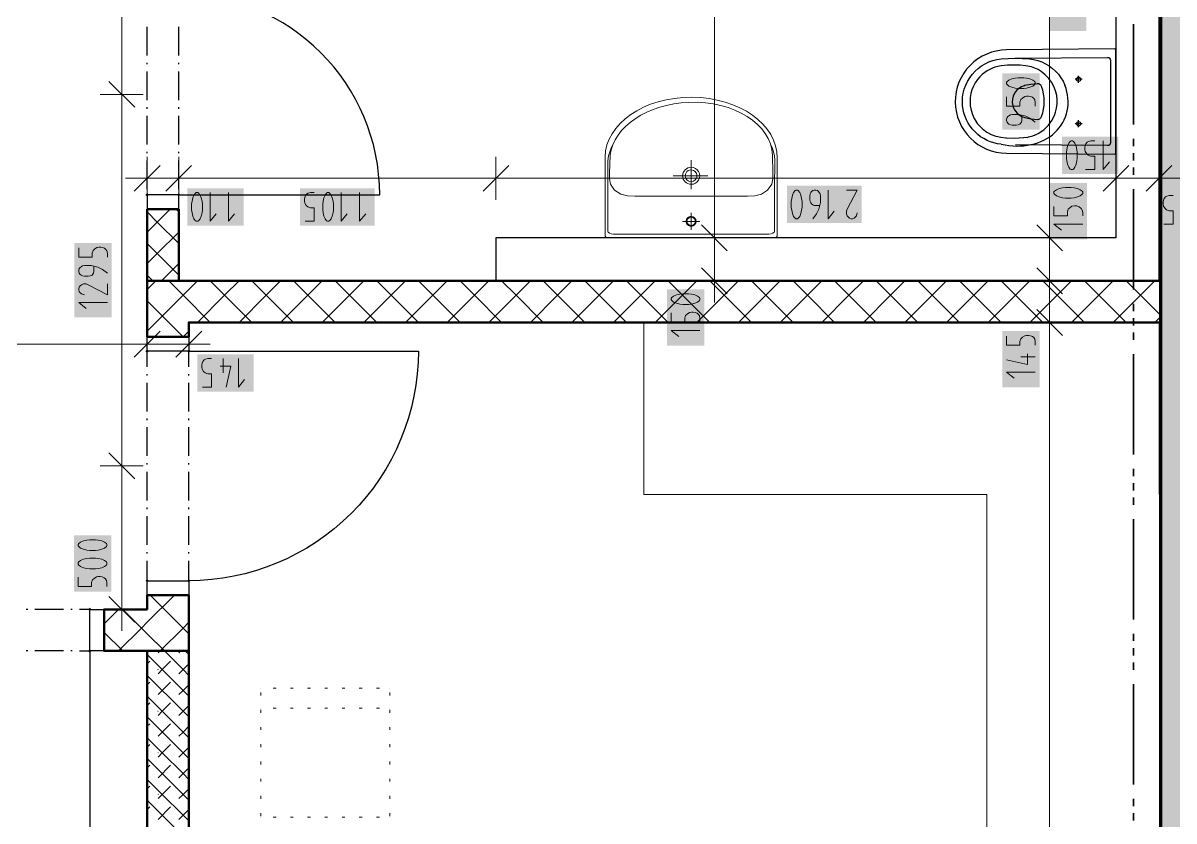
# Model space of a CAD drawing. Header units: millimetres. Extents: x 0 to 594, y 0 to 420.
# Drawn here: x 313.22 to 349.95, y 183.9 to 209.37 of the extents above; entities that cross this region are included whole.
import ezdxf

# ---------------------------------------------------------------- set-up
doc = ezdxf.new("R2010")
doc.units = ezdxf.units.MM
doc.header["$LTSCALE"] = 8
for name, color, linetype in [('PDF_Dvere', 7, 'Continuous'), ('PDF_Instalacni prizdivka do 1m', 7, 'Continuous'), ('PDF_Koty delkove', 7, 'Continuous'), ('PDF_Kuchyne', 7, 'Continuous'), ('PDF_Nabytek', 7, 'Continuous'), ('PDF_Pozarni useky', 7, 'Continuous'), ('PDF_Pricky zdene', 7, 'Continuous'), ('PDF_Sanita', 7, 'Continuous'), ('PDF_Steny obvodove nosne', 7, 'Continuous')]:
    doc.layers.add(name, color=color, linetype=linetype)

msp = doc.modelspace()

# ---------------------------------------------------------------- linework, layer by layer
at = {"layer": 'PDF_Dvere', "lineweight": 25}
for points in [[(318.192, 203.891), (324.603, 203.891, 0.414213), (318.192, 210.302), (318.192, 209.75)], [(318.512, 198.393), (318.512, 198.899), (325.839, 198.899, -0.414214), (318.512, 191.572), (318.512, 192.211)], [(315.021, 189.328), (315.353, 189.328), (315.353, 182.001, -0.414213), (308.026, 189.328), (308.839, 189.328)]]:
    msp.add_lwpolyline(points, format="xyb", dxfattribs=at)
for points in [[(317.184, 208.331), (317.184, 209.246)], [(318.192, 208.331), (318.192, 209.246)], [(317.184, 208.056), (317.184, 208.102)], [(318.192, 208.056), (318.192, 208.102)], [(317.184, 206.911), (317.184, 207.827)], [(318.192, 206.911), (318.192, 207.827)], [(317.184, 206.636), (317.184, 206.682)], [(317.184, 205.491), (317.184, 206.407)], [(318.192, 206.636), (318.192, 206.682)], [(318.192, 205.491), (318.192, 206.407)], [(317.184, 205.217), (317.184, 205.262)], [(317.184, 204.072), (317.184, 204.988)], [(318.192, 205.217), (318.192, 205.262)], [(318.192, 204.072), (318.192, 204.988)], [(317.184, 198.393), (317.184, 198.899)], [(317.184, 198.119), (317.184, 198.164)], [(318.512, 198.119), (318.512, 198.164)], [(317.184, 196.974), (317.184, 197.89)], [(318.512, 196.974), (318.512, 197.89)], [(317.184, 196.699), (317.184, 196.745)], [(317.184, 195.554), (317.184, 196.47)], [(318.512, 196.699), (318.512, 196.745)], [(318.512, 195.554), (318.512, 196.47)], [(317.184, 195.279), (317.184, 195.325)], [(317.184, 194.134), (317.184, 195.05)], [(318.512, 195.279), (318.512, 195.325)], [(318.512, 194.134), (318.512, 195.05)], [(317.184, 193.86), (317.184, 193.906)], [(318.512, 193.86), (318.512, 193.906)], [(317.184, 192.715), (317.184, 193.631)], [(318.512, 192.715), (318.512, 193.631)], [(317.184, 192.44), (317.184, 192.486)], [(318.512, 192.44), (318.512, 192.486)], [(317.184, 191.572), (317.184, 192.211)], [(313.372, 190.656), (313.327, 190.656)], [(314.517, 190.656), (313.601, 190.656)], [(314.792, 190.656), (314.746, 190.656)], [(315.353, 190.656), (315.021, 190.656)], [(313.372, 189.328), (313.327, 189.328)], [(314.517, 189.328), (313.601, 189.328)], [(314.792, 189.328), (314.746, 189.328)]]:
    msp.add_lwpolyline(points, dxfattribs=at)
for points in [[(317.184, 203.891), (317.184, 203.433), (318.192, 203.433), (318.192, 203.891)], [(317.184, 198.899), (317.184, 199.357), (318.512, 199.357), (318.512, 198.899)], [(317.184, 191.114), (317.184, 191.572), (318.512, 191.572), (318.512, 191.114)], [(315.353, 190.656), (315.811, 190.656), (315.811, 189.328), (315.353, 189.328)]]:
    msp.add_lwpolyline(points, close=True, dxfattribs=at)
at = {"layer": 'PDF_Dvere', "lineweight": 25, "transparency": 33554559}
for points in [[(317.184, 203.834), (317.127, 203.891), (317.241, 203.891), (317.184, 203.948)], [(318.192, 203.834), (318.134, 203.891), (318.249, 203.891), (318.192, 203.948)], [(317.184, 198.842), (317.127, 198.899), (317.241, 198.899), (317.184, 198.956)], [(318.512, 198.842), (318.455, 198.899), (318.569, 198.899), (318.512, 198.956)], [(317.184, 191.515), (317.127, 191.572), (317.241, 191.572), (317.184, 191.629)], [(318.512, 191.515), (318.455, 191.572), (318.569, 191.572), (318.512, 191.629)], [(315.41, 190.656), (315.353, 190.599), (315.353, 190.714), (315.295, 190.656)], [(315.41, 189.328), (315.353, 189.271), (315.353, 189.386), (315.295, 189.328)]]:
    msp.add_solid(points, dxfattribs=at)
at = {"layer": 'PDF_Instalacni prizdivka do 1m', "lineweight": 25}
msp.add_lwpolyline([(328.312, 201.143), (349.469, 201.143), (349.469, 201.143), (349.469, 211.218), (348.095, 211.218), (348.095, 202.517), (328.312, 202.517)], close=True, dxfattribs=at)
at = {"layer": 'PDF_Koty delkove', "lineweight": 18}
for points in [[(345.978, 162.425), (345.978, 199.815), (345.978, 201.143), (345.978, 202.517), (345.978, 211.218), (345.978, 212.637), (345.978, 220.239), (345.978, 222.575), (345.978, 223.262)], [(335.281, 201.143), (335.281, 202.517), (335.281, 220.102), (335.281, 222.575)], [(316.373, 190.656), (316.373, 195.236), (316.373, 207.096), (316.373, 217.812)], [(316.786, 206.684), (315.961, 207.508)], [(317.06, 207.096), (316.373, 207.096), (315.687, 207.096)], [(344.605, 207.015), (344.605, 206.721), (345.031, 206.721), (345.031, 206.844), (345.063, 206.929), (345.108, 206.978), (345.184, 207.026), (345.245, 207.039), (345.306, 207.039), (345.368, 207.026), (345.428, 207.002), (345.474, 206.965), (345.505, 206.917), (345.521, 206.844), (345.521, 206.721)], [(345.521, 206.207), (345.368, 206.33), (345.215, 206.403), (345.001, 206.452), (344.787, 206.452), (344.726, 206.439), (344.681, 206.415), (344.65, 206.391), (344.619, 206.354), (344.605, 206.305), (344.605, 206.257), (344.619, 206.207), (344.65, 206.171), (344.681, 206.146), (344.726, 206.121), (344.787, 206.109), (344.91, 206.109), (344.97, 206.121)], [(344.97, 206.121), (345.031, 206.146), (345.077, 206.207), (345.093, 206.257), (345.093, 206.428)], [(346.515, 205.244), (346.515, 205.061), (346.528, 204.97), (346.552, 204.863), (346.588, 204.772), (346.637, 204.71), (346.662, 204.696), (346.71, 204.696), (346.735, 204.71), (346.784, 204.772), (346.82, 204.863), (346.845, 204.97), (346.858, 205.061), (346.858, 205.244), (346.845, 205.336), (346.82, 205.443), (346.784, 205.535), (346.735, 205.596), (346.71, 205.611), (346.662, 205.611), (346.637, 205.596), (346.588, 205.535)], [(346.588, 205.535), (346.552, 205.443), (346.528, 205.336), (346.515, 205.244)], [(347.126, 204.696), (347.42, 204.696), (347.42, 205.122), (347.297, 205.122), (347.212, 205.154), (347.163, 205.199), (347.115, 205.275), (347.102, 205.336), (347.102, 205.397), (347.115, 205.459), (347.139, 205.519), (347.176, 205.565), (347.224, 205.596), (347.297, 205.611), (347.42, 205.611)], [(347.689, 205.611), (347.689, 204.696), (347.884, 204.939)], [(317.184, 205.104), (317.184, 204.417), (317.184, 203.73)], [(318.192, 205.104), (318.192, 204.417), (318.192, 203.73)], [(328.312, 205.104), (328.312, 204.417), (328.312, 203.73)], [(348.095, 205.104), (348.095, 204.417), (348.095, 203.73)], [(349.469, 205.104), (349.469, 204.417), (349.469, 203.73)], [(317.596, 204.829), (316.772, 204.005)], [(318.604, 204.829), (317.78, 204.005)], [(328.724, 204.829), (327.9, 204.005)], [(348.507, 204.829), (347.683, 204.005)], [(349.881, 204.829), (349.057, 204.005)], [(317.184, 204.417), (316.497, 204.417)], [(382.669, 204.417), (375.62, 204.417), (372.549, 204.417), (370.186, 204.417), (352.858, 204.417), (351.347, 204.417), (349.469, 204.417), (348.095, 204.417), (328.312, 204.417), (318.192, 204.417), (317.184, 204.417)], [(319.191, 203.959), (319.191, 203.043), (319.386, 203.287)], [(319.778, 203.959), (319.778, 203.043), (319.973, 203.287)], [(322.2, 203.745), (322.212, 203.806), (322.236, 203.866), (322.273, 203.912), (322.322, 203.943), (322.395, 203.959), (322.518, 203.959)], [(323.374, 203.959), (323.374, 203.043), (323.569, 203.287)], [(323.961, 203.959), (323.961, 203.043), (324.156, 203.287)], [(338.041, 203.294), (338.066, 203.401), (338.078, 203.492), (338.078, 203.675), (338.066, 203.767), (338.041, 203.874), (338.004, 203.965), (337.956, 204.027), (337.931, 204.042), (337.882, 204.042), (337.857, 204.027), (337.809, 203.965), (337.772, 203.874), (337.748, 203.767), (337.735, 203.675)], [(338.64, 203.553), (338.469, 203.553), (338.42, 203.569), (338.383, 203.599), (338.359, 203.63), (338.335, 203.675), (338.323, 203.736), (338.323, 203.858), (338.335, 203.92), (338.359, 203.965), (338.383, 203.996), (338.42, 204.027), (338.469, 204.042), (338.518, 204.042), (338.567, 204.027), (338.604, 203.996), (338.628, 203.965), (338.653, 203.92), (338.665, 203.858), (338.665, 203.645), (338.616, 203.431), (338.543, 203.278), (338.42, 203.126)], [(338.91, 204.042), (338.91, 203.126), (339.105, 203.37)], [(339.497, 204.042), (339.839, 204.042), (339.521, 203.431), (339.497, 203.37), (339.497, 203.278), (339.521, 203.218), (339.558, 203.172), (339.594, 203.141), (339.644, 203.126), (339.692, 203.126), (339.741, 203.141), (339.778, 203.172), (339.815, 203.218), (339.839, 203.309)], [(349.918, 202.95), (349.918, 203.377), (349.796, 203.377), (349.711, 203.408), (349.662, 203.454), (349.613, 203.53), (349.601, 203.591), (349.601, 203.652), (349.613, 203.713), (349.637, 203.774), (349.674, 203.82), (349.723, 203.851), (349.796, 203.866), (349.918, 203.866)], [(322.224, 203.043), (322.518, 203.043), (322.518, 203.47), (322.395, 203.47), (322.31, 203.501), (322.261, 203.547), (322.212, 203.623), (322.2, 203.683), (322.2, 203.745)], [(337.735, 203.675), (337.735, 203.492), (337.748, 203.401), (337.772, 203.294), (337.809, 203.202), (337.857, 203.141), (337.882, 203.126), (337.931, 203.126), (337.956, 203.141), (338.004, 203.202), (338.041, 203.294)], [(335.693, 202.105), (334.868, 202.929)], [(346.391, 202.105), (345.566, 202.929)], [(347.033, 202.951), (346.117, 202.951), (346.361, 202.756)], [(349.625, 202.95), (349.918, 202.95)], [(335.967, 202.517), (335.281, 202.517), (334.594, 202.517)], [(346.665, 202.517), (345.978, 202.517), (345.292, 202.517)], [(315, 202.194), (315, 201.9), (315.426, 201.9), (315.426, 202.023), (315.458, 202.108), (315.503, 202.157), (315.579, 202.206), (315.64, 202.218), (315.701, 202.218), (315.763, 202.206), (315.823, 202.181), (315.869, 202.145), (315.9, 202.096), (315.915, 202.023), (315.915, 201.9)], [(315.915, 201.387), (315.763, 201.509), (315.61, 201.583), (315.396, 201.631), (315.182, 201.631), (315.121, 201.619), (315.076, 201.594), (315.045, 201.57), (315.014, 201.533), (315, 201.484)], [(315, 201.484), (315, 201.436), (315.014, 201.387), (315.045, 201.35), (315.076, 201.326), (315.121, 201.301), (315.182, 201.288), (315.305, 201.288), (315.365, 201.301), (315.426, 201.326), (315.472, 201.387), (315.488, 201.436), (315.488, 201.607)], [(335.693, 200.731), (334.868, 201.555)], [(346.391, 200.731), (345.566, 201.555)], [(315.915, 201.044), (315.915, 200.701), (315.305, 201.02), (315.243, 201.044), (315.152, 201.044), (315.091, 201.02), (315.045, 200.983), (315.014, 200.946), (315, 200.897), (315, 200.849), (315.014, 200.8), (315.045, 200.763), (315.091, 200.726), (315.182, 200.701)], [(335.967, 201.143), (335.281, 201.143), (334.594, 201.143)], [(335.281, 201.143), (335.281, 200.456)], [(346.665, 201.143), (345.978, 201.143), (345.292, 201.143)], [(334.455, 200.731), (334.272, 200.731), (334.182, 200.719), (334.074, 200.695), (333.983, 200.658), (333.921, 200.609), (333.907, 200.584), (333.907, 200.536), (333.921, 200.511), (333.983, 200.463), (334.074, 200.426), (334.182, 200.401), (334.272, 200.388), (334.455, 200.388), (334.547, 200.401), (334.654, 200.426), (334.746, 200.463), (334.807, 200.511), (334.823, 200.536), (334.823, 200.584), (334.807, 200.609)], [(334.807, 200.609), (334.746, 200.658), (334.654, 200.695), (334.547, 200.719), (334.455, 200.731)], [(315.915, 200.457), (315, 200.457), (315.243, 200.262)], [(333.907, 200.12), (333.907, 199.826), (334.334, 199.826), (334.334, 199.949), (334.365, 200.034), (334.41, 200.083), (334.487, 200.132), (334.547, 200.144), (334.608, 200.144), (334.67, 200.132), (334.73, 200.107), (334.776, 200.071), (334.807, 200.022), (334.823, 199.949), (334.823, 199.826)], [(346.391, 199.403), (345.566, 200.227)], [(317.184, 199.808), (317.184, 199.121), (317.184, 198.435)], [(318.512, 199.808), (318.512, 199.121), (318.512, 198.435)], [(346.665, 199.815), (345.978, 199.815), (345.292, 199.815)], [(317.596, 199.534), (316.772, 198.709)], [(318.924, 199.534), (318.1, 198.709)], [(334.823, 199.557), (333.907, 199.557), (334.15, 199.362)], [(318.512, 199.121), (317.435, 199.121), (317.184, 199.121), (314.167, 199.121), (303.996, 199.121), (302.988, 199.121), (293.692, 199.121), (291.769, 199.121), (282.472, 199.121)], [(318.512, 199.121), (319.199, 199.121)], [(344.605, 199.379), (344.605, 199.085), (345.031, 199.085), (345.031, 199.208), (345.063, 199.293), (345.108, 199.342), (345.184, 199.391), (345.245, 199.403), (345.306, 199.403), (345.368, 199.391), (345.428, 199.366), (345.474, 199.33), (345.505, 199.281), (345.521, 199.208), (345.521, 199.085)], [(345.276, 198.816), (345.276, 198.473), (344.605, 198.621)], [(345.521, 198.718), (345.063, 198.718)], [(318.948, 197.748), (319.242, 197.748), (319.242, 198.174), (319.119, 198.174), (319.034, 198.206), (318.985, 198.251), (318.937, 198.327), (318.924, 198.388), (318.924, 198.449), (318.937, 198.511), (318.961, 198.571), (318.998, 198.617), (319.046, 198.648), (319.119, 198.664), (319.242, 198.664)], [(319.511, 198.419), (319.854, 198.419), (319.706, 197.748)], [(319.609, 198.664), (319.609, 198.206)], [(320.098, 198.664), (320.098, 197.748), (320.294, 197.991)], [(345.521, 198.229), (344.605, 198.229), (344.848, 198.034)], [(316.786, 194.824), (315.961, 195.648)], [(317.06, 195.236), (316.373, 195.236), (315.687, 195.236)], [(315.534, 192.292), (315.351, 192.292), (315.26, 192.279), (315.153, 192.255), (315.061, 192.218), (315, 192.17), (314.985, 192.145), (314.985, 192.096), (315, 192.072), (315.061, 192.023), (315.153, 191.986), (315.26, 191.961), (315.351, 191.949), (315.534, 191.949), (315.626, 191.961), (315.733, 191.986), (315.824, 192.023), (315.886, 192.072), (315.901, 192.096), (315.901, 192.145), (315.886, 192.17), (315.824, 192.218), (315.733, 192.255)], [(315.733, 192.255), (315.626, 192.279), (315.534, 192.292)], [(314.985, 191.68), (314.985, 191.387), (315.412, 191.387), (315.412, 191.509), (315.443, 191.595), (315.489, 191.644), (315.565, 191.692), (315.626, 191.705), (315.687, 191.705), (315.748, 191.692), (315.809, 191.668), (315.855, 191.631), (315.886, 191.583), (315.901, 191.509), (315.901, 191.387)], [(316.786, 190.244), (315.961, 191.068)], [(317.06, 190.656), (316.373, 190.656), (315.687, 190.656)], [(316.373, 190.656), (316.373, 189.969)]]:
    msp.add_lwpolyline(points, dxfattribs=at)
for points in [[(345.153, 207.626), (344.97, 207.626), (344.879, 207.613), (344.772, 207.589), (344.681, 207.553), (344.619, 207.504), (344.605, 207.479), (344.605, 207.431), (344.619, 207.406), (344.681, 207.357), (344.772, 207.321), (344.879, 207.296), (344.97, 207.283), (345.153, 207.283), (345.245, 207.296), (345.352, 207.321), (345.444, 207.357), (345.505, 207.406), (345.521, 207.431), (345.521, 207.479), (345.505, 207.504), (345.444, 207.553), (345.352, 207.589), (345.245, 207.613)], [(318.604, 203.592), (318.604, 203.408), (318.616, 203.318), (318.64, 203.211), (318.677, 203.119), (318.725, 203.058), (318.75, 203.043), (318.799, 203.043), (318.824, 203.058), (318.872, 203.119), (318.909, 203.211), (318.934, 203.318), (318.946, 203.408), (318.946, 203.592), (318.934, 203.683), (318.909, 203.79), (318.872, 203.882), (318.824, 203.943), (318.799, 203.959), (318.75, 203.959), (318.725, 203.943), (318.677, 203.882), (318.64, 203.79), (318.616, 203.683)], [(322.787, 203.592), (322.787, 203.408), (322.799, 203.318), (322.824, 203.211), (322.86, 203.119), (322.909, 203.058), (322.934, 203.043), (322.982, 203.043), (323.007, 203.058), (323.055, 203.119), (323.092, 203.211), (323.117, 203.318), (323.13, 203.408), (323.13, 203.592), (323.117, 203.683), (323.092, 203.79), (323.055, 203.882), (323.007, 203.943), (322.982, 203.959), (322.934, 203.959), (322.909, 203.943), (322.86, 203.882), (322.824, 203.79), (322.799, 203.683)], [(346.666, 204.126), (346.483, 204.126), (346.392, 204.113), (346.285, 204.089), (346.193, 204.052), (346.132, 204.004), (346.117, 203.979), (346.117, 203.93), (346.132, 203.905), (346.193, 203.857), (346.285, 203.82), (346.392, 203.795), (346.483, 203.783), (346.666, 203.783), (346.758, 203.795), (346.865, 203.82), (346.956, 203.857), (347.018, 203.905), (347.033, 203.93), (347.033, 203.979), (347.018, 204.004), (346.956, 204.052), (346.865, 204.089), (346.758, 204.113)], [(315.534, 192.879), (315.351, 192.879), (315.26, 192.866), (315.153, 192.842), (315.061, 192.805), (315, 192.757), (314.985, 192.732), (314.985, 192.684), (315, 192.659), (315.061, 192.61), (315.153, 192.574), (315.26, 192.549), (315.351, 192.536), (315.534, 192.536), (315.626, 192.549), (315.733, 192.574), (315.824, 192.61), (315.886, 192.659), (315.901, 192.684), (315.901, 192.732), (315.886, 192.757), (315.824, 192.805), (315.733, 192.842), (315.626, 192.866)]]:
    msp.add_lwpolyline(points, close=True, dxfattribs=at)
msp.add_lwpolyline([(346.117, 203.514), (346.117, 203.221), (346.544, 203.221), (346.544, 203.343), (346.575, 203.428), (346.621, 203.478, -0.75318), (347.033, 203.221)], format="xyb", dxfattribs=at)
at = {"layer": 'PDF_Koty delkove', "color": 7, "lineweight": 18, "true_color": 0xffffff, "transparency": 33554559}
for points in [[(347.153, 209.123), (347.153, 210.915), (345.962, 209.123), (345.962, 210.915)], [(345.658, 205.972), (345.658, 207.763), (344.467, 205.972), (344.467, 207.763)], [(348.169, 205.749), (346.378, 205.749), (348.169, 204.558), (346.378, 204.558)], [(339.977, 204.18), (337.598, 204.18), (339.977, 202.989), (337.598, 202.989)], [(347.171, 202.471), (347.171, 204.263), (345.98, 202.471), (345.98, 204.263)], [(320.258, 204.096), (318.466, 204.096), (320.258, 202.906), (318.466, 202.906)], [(324.441, 204.096), (322.063, 204.096), (324.441, 202.906), (322.063, 202.906)], [(351.255, 204.004), (349.464, 204.004), (351.255, 202.813), (349.464, 202.813)], [(316.053, 199.977), (316.053, 202.355), (314.862, 199.977), (314.862, 202.355)], [(334.96, 199.077), (334.96, 200.868), (333.769, 199.077), (333.769, 200.868)], [(345.658, 197.749), (345.658, 199.54), (344.467, 197.749), (344.467, 199.54)], [(320.578, 198.801), (318.787, 198.801), (320.578, 197.61), (318.787, 197.61)], [(316.039, 191.225), (316.039, 193.016), (314.848, 191.225), (314.848, 193.016)]]:
    msp.add_solid(points, dxfattribs=at)
at = {"layer": 'PDF_Kuchyne', "lineweight": 13}
msp.add_lwpolyline([(349.469, 177.834), (338.478, 177.834), (338.478, 183.329), (343.974, 183.329), (343.974, 194.32), (333.029, 194.32), (333.029, 199.815), (349.469, 199.815), (349.469, 194.32)], dxfattribs=at)
at = {"layer": 'PDF_Nabytek', "lineweight": 13}
for points in [[(320.806, 188.14), (320.806, 188.14)], [(320.806, 188.14), (320.806, 188.14)], [(321.295, 188.14), (321.203, 188.14)], [(321.844, 188.14), (321.753, 188.14)], [(322.394, 188.14), (322.302, 188.14)], [(322.943, 188.14), (322.852, 188.14)], [(323.493, 188.14), (323.401, 188.14)], [(324.042, 188.14), (323.951, 188.14)], [(324.592, 188.14), (324.5, 188.14)], [(324.927, 188.14), (324.927, 188.14)], [(324.927, 188.14), (324.927, 188.14)], [(320.806, 187.907), (320.806, 187.998)], [(324.927, 187.907), (324.927, 187.998)], [(320.806, 187.499), (320.806, 187.499)], [(320.806, 187.357), (320.806, 187.449)], [(321.295, 187.499), (321.203, 187.499)], [(321.844, 187.499), (321.753, 187.499)], [(322.394, 187.499), (322.302, 187.499)], [(322.943, 187.499), (322.852, 187.499)], [(323.493, 187.499), (323.401, 187.499)], [(324.042, 187.499), (323.951, 187.499)], [(324.592, 187.499), (324.5, 187.499)], [(324.927, 187.499), (324.927, 187.499)], [(324.927, 187.357), (324.927, 187.449)], [(320.806, 186.807), (320.806, 186.899)], [(324.927, 186.807), (324.927, 186.899)], [(320.806, 186.258), (320.806, 186.35)], [(324.927, 186.258), (324.927, 186.35)], [(320.806, 185.708), (320.806, 185.8)], [(324.927, 185.708), (324.927, 185.8)], [(320.806, 185.159), (320.806, 185.25)], [(324.927, 185.159), (324.927, 185.25)], [(320.806, 184.609), (320.806, 184.701)], [(324.927, 184.609), (324.927, 184.701)], [(320.806, 184.06), (320.806, 184.151)], [(320.806, 184.019), (320.806, 184.019)], [(320.806, 184.019), (320.806, 184.019)], [(321.295, 184.019), (321.203, 184.019)], [(321.844, 184.019), (321.753, 184.019)], [(322.394, 184.019), (322.302, 184.019)], [(322.943, 184.019), (322.852, 184.019)], [(323.493, 184.019), (323.401, 184.019)], [(324.042, 184.019), (323.951, 184.019)], [(324.592, 184.019), (324.5, 184.019)], [(324.927, 184.06), (324.927, 184.151)], [(324.927, 184.019), (324.927, 184.019)], [(324.927, 184.019), (324.927, 184.019)]]:
    msp.add_lwpolyline(points, dxfattribs=at)
at = {"layer": 'PDF_Pozarni useky', "lineweight": 35}
for points in [[(348.658, 206.133), (348.658, 209.338)], [(348.658, 205.446), (348.658, 205.675)], [(348.658, 204.988), (348.658, 205.217)], [(348.658, 204.53), (348.658, 204.759)], [(348.658, 200.866), (348.658, 204.072)], [(348.658, 200.179), (348.658, 200.408)], [(348.658, 199.721), (348.658, 199.95)], [(348.658, 199.263), (348.658, 199.492)], [(348.658, 195.6), (348.658, 198.805)], [(348.658, 194.913), (348.658, 195.142)], [(348.658, 194.455), (348.658, 194.684)], [(348.658, 193.997), (348.658, 194.226)], [(348.658, 190.334), (348.658, 193.539)], [(348.658, 189.647), (348.658, 189.876)], [(348.658, 189.189), (348.658, 189.418)], [(348.658, 188.731), (348.658, 188.96)], [(348.658, 185.067), (348.658, 188.273)], [(348.658, 184.38), (348.658, 184.609)], [(348.658, 183.922), (348.658, 184.151)]]:
    msp.add_lwpolyline(points, dxfattribs=at)
at = {"layer": 'PDF_Pricky zdene', "lineweight": 9}
for points in [[(317.917, 203.433), (317.505, 203.021), (317.184, 202.7)], [(318.192, 202.334), (317.505, 203.021), (317.184, 203.341)], [(318.192, 203.341), (318.1, 203.433)], [(318.192, 202.7), (317.505, 202.013), (317.184, 201.693)], [(318.192, 201.326), (317.505, 202.013), (317.184, 202.334)], [(318.192, 201.693), (317.642, 201.143)], [(317.367, 201.143), (317.184, 201.326)], [(317.459, 201.143), (317.184, 200.868)], [(318.787, 201.143), (318.329, 200.685), (317.459, 199.815)], [(319.199, 199.815), (318.329, 200.685), (317.871, 201.143)], [(320.115, 201.143), (319.657, 200.685), (318.787, 199.815)], [(320.527, 199.815), (319.657, 200.685), (319.199, 201.143)], [(321.443, 201.143), (320.985, 200.685), (320.115, 199.815)], [(321.855, 199.815), (320.985, 200.685), (320.527, 201.143)], [(322.771, 201.143), (322.313, 200.685), (321.443, 199.815)], [(322.313, 200.685), (321.855, 201.143)], [(324.099, 201.143), (323.641, 200.685), (322.771, 199.815)], [(323.641, 200.685), (323.183, 201.143)], [(325.427, 201.143), (324.969, 200.685), (324.099, 199.815)], [(325.839, 199.815), (324.969, 200.685), (324.511, 201.143)], [(326.755, 201.143), (326.297, 200.685), (325.427, 199.815)], [(327.167, 199.815), (326.297, 200.685), (325.839, 201.143)], [(328.083, 201.143), (327.625, 200.685), (326.755, 199.815)], [(328.495, 199.815), (327.625, 200.685), (327.167, 201.143)], [(329.411, 201.143), (328.953, 200.685), (328.083, 199.815)], [(329.823, 199.815), (328.953, 200.685), (328.495, 201.143)], [(330.739, 201.143), (330.281, 200.685), (329.411, 199.815)], [(331.151, 199.815), (330.281, 200.685), (329.823, 201.143)], [(332.067, 201.143), (331.609, 200.685), (330.739, 199.815)], [(332.479, 199.815), (331.609, 200.685), (331.151, 201.143)], [(333.395, 201.143), (332.937, 200.685), (332.067, 199.815)], [(333.807, 199.815), (332.937, 200.685), (332.479, 201.143)], [(334.723, 201.143), (334.265, 200.685), (333.395, 199.815)], [(335.135, 199.815), (334.265, 200.685), (333.807, 201.143)], [(336.051, 201.143), (335.593, 200.685), (334.723, 199.815)], [(336.463, 199.815), (335.593, 200.685), (335.135, 201.143)], [(337.379, 201.143), (336.921, 200.685), (336.051, 199.815)], [(337.791, 199.815), (336.921, 200.685), (336.463, 201.143)], [(338.707, 201.143), (338.249, 200.685), (337.379, 199.815)], [(339.119, 199.815), (338.249, 200.685), (337.791, 201.143)], [(340.035, 201.143), (339.577, 200.685), (338.707, 199.815)], [(340.448, 199.815), (339.577, 200.685), (339.119, 201.143)], [(341.363, 201.143), (340.905, 200.685), (340.035, 199.815)], [(341.776, 199.815), (340.905, 200.685), (340.448, 201.143)], [(342.691, 201.143), (342.233, 200.685), (341.363, 199.815)], [(343.104, 199.815), (342.233, 200.685), (341.776, 201.143)], [(344.019, 201.143), (343.561, 200.685), (342.691, 199.815)], [(344.432, 199.815), (343.561, 200.685), (343.104, 201.143)], [(345.347, 201.143), (344.89, 200.685), (344.019, 199.815)], [(345.76, 199.815), (344.89, 200.685), (344.432, 201.143)], [(346.675, 201.143), (346.218, 200.685), (345.347, 199.815)], [(347.088, 199.815), (346.218, 200.685), (345.76, 201.143)], [(348.004, 201.143), (347.546, 200.685), (346.675, 199.815)], [(348.416, 199.815), (347.546, 200.685), (347.088, 201.143)], [(349.332, 201.143), (348.874, 200.685), (348.004, 199.815)], [(349.515, 200.044), (348.874, 200.685), (348.416, 201.143)], [(323.183, 199.815), (322.313, 200.685)], [(324.511, 199.815), (323.641, 200.685)], [(317.871, 199.815), (317.184, 200.502)], [(317.459, 199.815), (317.184, 199.54)], [(318.512, 199.54), (318.329, 199.357), (317.871, 199.815)], [(349.515, 199.998), (349.332, 199.815)], [(318.054, 191.114), (317.184, 190.244)], [(318.512, 190.244), (318.329, 190.061), (317.276, 191.114)], [(316.268, 190.656), (315.811, 190.199)], [(317.184, 189.878), (317.001, 190.061), (316.406, 190.656)], [(317.184, 190.244), (317.001, 190.061), (316.268, 189.328)], [(316.406, 189.328), (315.811, 189.923)], [(317.734, 189.328), (317.184, 189.878)], [(318.329, 190.061), (317.596, 189.328)], [(318.512, 189.878), (318.329, 190.061)], [(318.512, 188.252), (318.329, 188.069), (317.665, 188.733), (317.184, 189.214)], [(317.532, 189.264), (317.596, 189.328)], [(318.512, 188.55), (318.329, 188.733), (317.734, 189.328)], [(318.196, 189.264), (318.26, 189.328)], [(318.512, 189.214), (318.398, 189.328)], [(317.184, 188.916), (317.267, 188.999)], [(317.665, 188.733), (317.931, 188.999)], [(318.329, 188.733), (318.512, 188.916)], [(318.512, 187.222), (318.329, 187.405), (317.184, 188.55)], [(317.532, 188.6), (317.665, 188.733)], [(318.196, 188.6), (318.329, 188.733)], [(317.184, 188.252), (317.267, 188.335)], [(317.532, 187.936), (317.931, 188.335)], [(318.512, 187.886), (318.329, 188.069), (318.196, 187.936)], [(318.512, 186.558), (318.329, 186.741), (317.665, 187.405), (317.184, 187.886)], [(317.184, 187.588), (317.267, 187.671)], [(317.665, 187.405), (317.931, 187.671)], [(317.532, 187.272), (317.665, 187.405)], [(318.196, 187.272), (318.329, 187.405)], [(318.329, 187.405), (318.512, 187.588)], [(318.512, 185.894), (318.329, 186.077), (317.184, 187.222)], [(317.184, 186.924), (317.267, 187.007)], [(317.532, 186.608), (317.931, 187.007)], [(318.196, 186.608), (318.329, 186.741), (318.512, 186.924)], [(318.512, 185.23), (318.329, 185.413), (317.665, 186.077), (317.184, 186.558)], [(317.184, 186.26), (317.267, 186.343)], [(317.665, 186.077), (317.931, 186.343)], [(318.329, 186.077), (318.512, 186.26)], [(318.512, 184.566), (318.329, 184.749), (317.184, 185.894)], [(317.532, 185.944), (317.665, 186.077)], [(318.196, 185.944), (318.329, 186.077)], [(317.184, 185.596), (317.267, 185.679)], [(317.532, 185.28), (317.931, 185.679)], [(318.196, 185.28), (318.329, 185.413), (318.512, 185.596)], [(318.512, 183.902), (318.329, 184.085), (317.665, 184.749), (317.184, 185.23)], [(317.184, 184.932), (317.267, 185.015)], [(317.532, 184.616), (317.665, 184.749)], [(317.665, 184.749), (317.931, 185.015)], [(318.196, 184.616), (318.329, 184.749)], [(318.329, 184.749), (318.512, 184.932)], [(318.512, 183.238), (318.329, 183.421), (317.184, 184.566)], [(317.184, 184.268), (317.267, 184.35)], [(317.532, 183.952), (317.931, 184.35)], [(318.196, 183.952), (318.329, 184.085), (318.512, 184.268)]]:
    msp.add_lwpolyline(points, dxfattribs=at)
at = {"layer": 'PDF_Pricky zdene', "lineweight": 50}
for points in [[(317.184, 203.433), (318.192, 203.433)], [(317.184, 203.433), (317.184, 201.372), (317.184, 201.143), (318.192, 201.143), (318.192, 201.372), (318.192, 203.433)], [(349.469, 201.143), (318.192, 201.143), (317.184, 201.143), (317.184, 200.96), (317.184, 199.815)], [(318.512, 199.357), (318.512, 199.815), (349.469, 199.815), (349.515, 199.815), (349.515, 201.143), (349.469, 201.143)], [(317.184, 199.815), (317.184, 199.357)], [(318.512, 199.357), (317.184, 199.357)], [(318.512, 191.114), (318.512, 189.511), (318.512, 189.328), (317.184, 189.328), (315.811, 189.328), (315.811, 190.656), (317.184, 190.656), (317.184, 191.114)], [(317.184, 191.114), (318.512, 191.114)]]:
    msp.add_lwpolyline(points, dxfattribs=at)
msp.add_lwpolyline([(318.512, 145.275), (318.512, 145.412), (318.512, 189.328), (317.184, 189.328), (317.184, 145.412), (317.184, 145.275)], close=True, dxfattribs=at)
at = {"layer": 'PDF_Pricky zdene', "lineweight": 9, "transparency": 33554559}
for points in [[(317.532, 188.715), (317.512, 188.736), (317.553, 188.736), (317.532, 188.756)], [(318.329, 188.712), (318.308, 188.733), (318.35, 188.733), (318.329, 188.754)], [(317.532, 187.387), (317.512, 187.408), (317.553, 187.408), (317.532, 187.428)], [(318.329, 187.384), (318.308, 187.405), (318.35, 187.405), (318.329, 187.426)], [(317.532, 186.059), (317.512, 186.08), (317.553, 186.08), (317.532, 186.1)], [(318.329, 186.056), (318.308, 186.077), (318.35, 186.077), (318.329, 186.098)], [(317.532, 184.731), (317.512, 184.752), (317.553, 184.752), (317.532, 184.772)], [(318.329, 184.728), (318.308, 184.749), (318.35, 184.749), (318.329, 184.77)]]:
    msp.add_solid(points, dxfattribs=at)
at = {"layer": 'PDF_Sanita', "lineweight": 25}
msp.add_lwpolyline([(344.602, 205.216), (348.05, 205.189), (348.051, 205.189), (348.083, 205.202), (348.096, 205.235), (348.094, 208.5), (348.094, 208.5), (348.08, 208.533), (348.048, 208.546), (344.6, 208.513), (344.438, 208.504), (344.278, 208.479), (344.122, 208.438), (343.971, 208.382), (343.825, 208.312), (343.687, 208.227), (343.558, 208.129), (343.439, 208.019), (343.331, 207.898), (343.236, 207.767), (343.154, 207.627), (343.086, 207.481), (343.033, 207.328), (342.996, 207.171), (342.974, 207.011), (342.967, 206.849, 0.409106)], format="xyb", close=True, dxfattribs=at)
for points in [[(344.433, 205.503), (344.318, 205.519), (344.203, 205.545), (344.091, 205.581), (343.982, 205.627), (343.878, 205.682), (343.778, 205.745), (343.685, 205.817), (343.598, 205.897), (343.518, 205.984), (343.446, 206.077), (343.382, 206.176), (343.327, 206.28), (343.282, 206.389), (343.246, 206.501), (343.219, 206.616), (343.203, 206.733), (343.196, 206.867), (343.203, 207.001), (343.223, 207.134), (343.256, 207.263), (343.301, 207.39), (343.359, 207.511), (343.428, 207.626), (343.508, 207.734), (343.599, 207.834), (343.699, 207.924), (343.807, 208.004), (343.922, 208.073), (344.043, 208.13), (344.169, 208.175), (344.299, 208.207), (344.431, 208.226), (344.658, 208.243), (344.884, 208.248), (345.11, 208.243), (345.337, 208.227), (345.469, 208.208), (345.599, 208.176), (345.725, 208.131), (345.847, 208.074), (345.962, 208.005), (346.07, 207.926), (346.17, 207.836), (346.26, 207.736), (346.341, 207.628), (346.41, 207.513), (346.468, 207.392)], [(344.884, 208.248), (347.828, 208.276), (347.863, 208.269), (347.893, 208.25), (347.913, 208.22), (347.92, 208.185), (347.92, 208.184), (347.922, 205.55), (347.922, 205.549), (347.915, 205.514), (347.895, 205.485), (347.865, 205.465), (347.83, 205.458), (344.886, 205.482)], [(343.647, 206.202), (343.681, 206.156), (343.728, 206.1), (343.825, 206.003), (343.934, 205.917), (343.979, 205.887), (344.118, 205.813), (344.266, 205.758), (344.271, 205.756), (344.417, 205.725), (344.586, 205.709), (344.586, 205.709), (344.603, 205.708), (344.842, 205.702), (345.148, 205.714), (345.158, 205.715), (345.294, 205.733), (345.305, 205.736), (345.442, 205.773), (345.573, 205.827), (345.63, 205.857), (345.8, 205.973), (345.946, 206.116), (346.052, 206.262), (346.134, 206.422), (346.171, 206.525), (346.203, 206.655), (346.22, 206.788), (346.221, 206.922), (346.206, 207.055), (346.171, 207.205), (346.116, 207.348), (346.043, 207.482), (345.953, 207.606), (345.839, 207.724), (345.71, 207.824), (345.71, 207.824), (345.609, 207.885), (345.502, 207.935), (345.396, 207.972), (345.222, 208.009), (345.035, 208.023), (345.035, 208.023), (344.829, 208.027), (344.639, 208.023), (344.434, 208.008), (344.33, 207.989), (344.229, 207.96), (344.229, 207.96), (344.157, 207.933), (344.157, 207.934), (343.99, 207.849), (343.839, 207.739), (343.752, 207.656), (343.675, 207.565), (343.607, 207.466), (343.55, 207.36), (343.501, 207.241), (343.466, 207.118), (343.445, 206.992), (343.438, 206.864), (343.446, 206.725), (343.471, 206.589), (343.513, 206.456), (343.57, 206.329), (343.57, 206.33), (343.62, 206.242), (343.64, 206.213), (343.647, 206.202)], [(347.014, 207.576), (346.794, 207.576)], [(346.904, 207.466), (346.904, 207.686)], [(348.095, 207.577), (348.095, 207.554)], [(345.804, 206.743), (345.809, 206.866), (345.804, 206.988), (345.787, 207.11), (345.76, 207.23), (345.722, 207.347), (345.701, 207.384), (345.669, 207.414), (345.629, 207.431), (345.586, 207.436), (345.383, 207.415), (345.182, 207.374), (345.183, 207.374), (345.086, 207.339), (344.998, 207.286), (344.922, 207.217), (344.861, 207.134), (344.817, 207.041), (344.793, 206.941), (344.788, 206.838), (344.803, 206.736), (344.825, 206.669), (344.856, 206.606), (344.895, 206.547), (344.941, 206.494), (344.994, 206.448), (345.053, 206.409), (345.117, 206.378), (345.184, 206.356), (345.183, 206.357), (345.383, 206.316), (345.587, 206.295), (345.63, 206.3), (345.669, 206.318), (345.702, 206.347), (345.723, 206.384)], [(345.723, 206.384), (345.761, 206.501), (345.788, 206.621), (345.804, 206.743)], [(347.015, 206.157), (346.795, 206.157)], [(346.905, 206.047), (346.905, 206.267)], [(348.096, 206.18), (348.096, 206.158)], [(345.484, 205.789), (345.503, 205.796)]]:
    msp.add_lwpolyline(points, dxfattribs=at)
at = {"layer": 'PDF_Sanita', "lineweight": 13}
for points in [[(331.878, 202.734), (331.878, 204.978), (331.906, 205.13), (331.977, 205.357), (332.041, 205.493)], [(337.074, 205.504), (337.138, 205.368), (337.198, 205.147), (337.206, 204.984), (337.203, 204.08)], [(331.952, 205.156), (331.933, 204.578), (331.936, 204.4), (331.971, 204.232), (332.1, 204.039), (332.295, 203.908), (332.512, 203.857), (332.739, 203.851), (336.342, 203.851), (336.569, 203.857), (336.786, 203.908), (336.981, 204.039), (337.11, 204.232), (337.145, 204.4), (337.149, 204.577), (337.138, 205.156)], [(334.541, 204.071), (334.541, 204.991)], [(335.069, 204.497), (333.966, 204.497)], [(337.203, 202.734), (337.203, 204.08)], [(334.54, 202.769), (334.54, 203.315)], [(334.813, 203.042), (334.268, 203.042)], [(332.061, 202.638), (337.02, 202.638)]]:
    msp.add_lwpolyline(points, dxfattribs=at)
for points in [[(331.877, 202.517, -0.414215), (331.793, 202.601), (331.793, 205.074, -0.00257), (331.793, 205.092)], [(337.288, 205.064), (337.288, 202.601, -0.414243), (337.207, 202.517), (337.204, 202.517), (337.186, 202.517), (331.894, 202.517), (331.877, 202.517), (331.874, 202.517), (331.877, 202.517), (331.894, 202.517)]]:
    msp.add_lwpolyline(points, format="xyb", dxfattribs=at)
for points in [[(334.54, 204.224, 1.00002), (334.541, 204.769, 0.414245), (334.268, 204.497, 0.414192)], [(334.541, 204.685, 1.000017), (334.54, 204.308, 0.999993)], [(334.54, 202.882, 0.999924), (334.54, 203.201, 0.414232), (334.381, 203.042, 0.41423)], [(334.54, 202.908, 1.000098), (334.54, 203.176, 1.000048)]]:
    msp.add_lwpolyline(points, format="xyb", close=True, dxfattribs=at)
at = {"layer": 'PDF_Sanita', "lineweight": 25}
for centre in [(346.904, 207.576), (346.905, 206.157)]:
    msp.add_circle(centre, 0.0687, dxfattribs=at)
msp.add_ellipse((344.62, 207.13), major_axis=(-1.833, 0.831), ratio=0.799361, start_param=1.822531, end_param=3.813781, dxfattribs=at)
at = {"layer": 'PDF_Sanita', "lineweight": 13}
for points in [[(334.56, 207.005), (333.043, 207.012), (331.804, 206.156), (331.793, 205.092)], [(334.472, 206.84), (333.15, 206.789), (332.065, 206.064), (331.952, 205.156)], [(337.138, 205.156), (337.1, 206.142), (335.906, 206.896), (334.472, 206.84)], [(337.288, 205.064), (337.299, 206.128), (336.077, 206.997), (334.56, 207.005)], [(334.54, 204.308), (334.54, 204.308), (334.54, 204.308), (334.541, 204.308)], [(331.878, 202.734), (331.878, 202.681), (331.96, 202.638), (332.061, 202.638)], [(337.02, 202.638), (337.121, 202.638), (337.203, 202.681), (337.203, 202.734)], [(331.877, 202.517), (331.877, 202.517), (331.877, 202.517), (331.877, 202.517)], [(337.288, 202.601), (337.288, 202.601), (337.288, 202.601), (337.288, 202.601)]]:
    msp.add_open_spline(points, degree=3, dxfattribs=at)
at = {"layer": 'PDF_Steny obvodove nosne', "lineweight": 70}
msp.add_lwpolyline([(351.346, 143.26), (351.346, 145.412), (351.346, 211.218), (351.346, 220.239), (351.346, 222.437), (349.515, 222.437), (349.515, 220.239), (349.515, 212.637), (349.515, 211.218), (349.515, 145.412), (349.515, 143.26)], close=True, dxfattribs=at)
at = {"layer": 'PDF_Steny obvodove nosne', "color": 9, "lineweight": 9, "true_color": 0xc0c0c0, "transparency": 33554559}
msp.add_solid([(351.346, 143.26), (351.346, 222.437), (349.515, 143.26), (349.515, 222.437)], dxfattribs=at)

doc.saveas('drawing.dxf')
